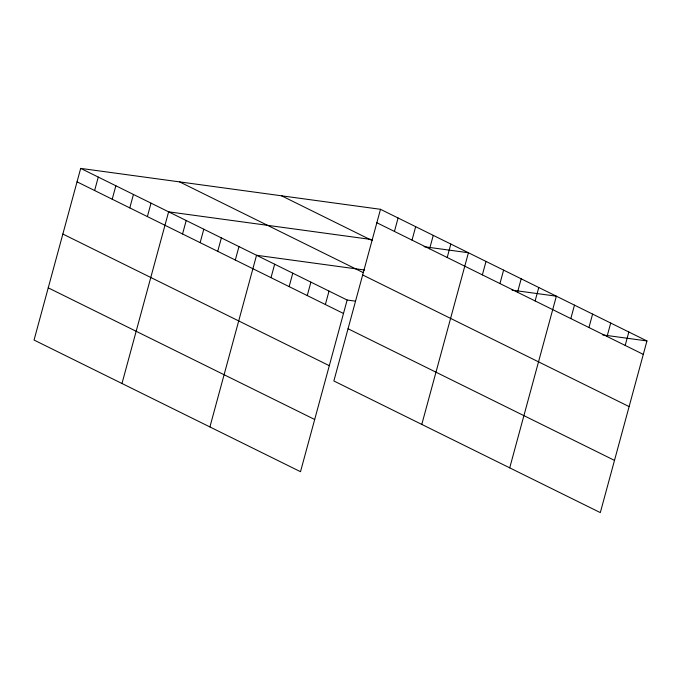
<?xml version="1.0" encoding="UTF-8"?>
<svg xmlns="http://www.w3.org/2000/svg" width="681" height="681" viewBox="0 0 681 681"><rect width="100%" height="100%" fill="white"/><g stroke="black" fill="none" stroke-linecap="round" stroke-linejoin="round"><path stroke-width="1.02" d="M80.69 168.394L34.05 340.057L300.5 471.695L347.14 300.032L80.69 168.394L380.5 209.305L646.95 340.943L600.31 512.606L333.86 380.968L380.5 209.305M94.625 190.518L98.277 177.086M112.212 199.21L115.864 185.768M129.79 207.901L133.442 194.46M147.377 216.584L151.029 203.151M121.976 383.497L168.616 211.834L372.584 239.669M182.551 233.966L186.202 220.525M200.137 242.649L203.789 229.216M217.724 251.34L221.376 237.899M235.311 260.023L238.963 246.59M209.91 426.936L256.541 255.273L364.658 270.034M271.012 277.669L274.664 264.228M289.136 286.616L292.779 273.183M307.25 295.571L310.902 282.13M325.365 304.518L329.017 291.085M394.435 231.438L398.087 217.997M412.022 240.121L415.674 226.688M429.609 248.812L433.261 235.371M447.196 257.503L450.839 244.062M421.794 424.408L468.426 252.753L424.11 246.701M482.361 274.877L486.013 261.436M499.948 283.568L503.599 270.127M517.534 292.251L521.186 278.81M535.121 300.942L538.773 287.501M509.72 467.847L556.36 296.192L512.044 290.14M570.823 318.58L574.475 305.139M588.946 327.527L592.598 314.094M607.06 336.482L610.712 323.041M625.184 345.437L628.835 331.996M347.14 300.032L355.38 301.155M602.634 334.899L646.95 340.943M376.848 222.747L643.298 354.384M281.559 195.805L372.269 240.623M179.622 181.895L363.109 272.545M362.667 274.962L629.116 406.6M77.038 181.836L343.488 313.473M348.051 328.753L614.5 460.39M62.848 234.043L329.298 365.68M48.232 287.842L314.682 419.479"/></g></svg>
